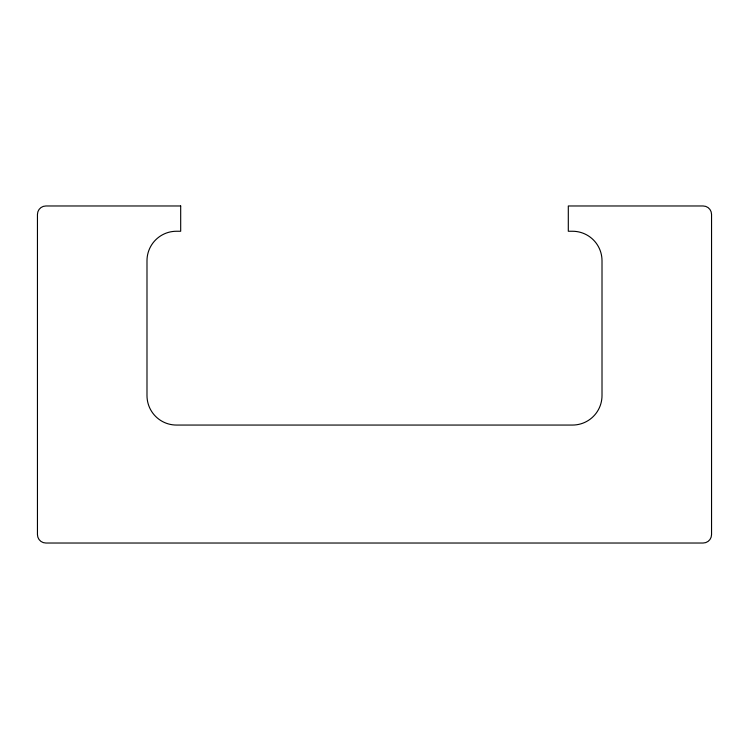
<?xml version="1.0" encoding="UTF-8"?>
<svg xmlns="http://www.w3.org/2000/svg" width="749" height="749" viewBox="0 0 749 749"><rect width="100%" height="100%" fill="white"/><g stroke="black" fill="none" stroke-linecap="round" stroke-linejoin="round"><path stroke-width="1.12" d="M180.687 205.975L45.876 205.975A8.426 8.426 0 0 0 37.45 214.401L37.45 534.599A8.426 8.426 0 0 0 45.876 543.025L703.124 543.025A8.426 8.426 0 0 0 711.55 534.599L711.55 214.401A8.426 8.426 0 0 0 703.124 205.975L568.304 205.975L568.304 231.254L572.517 231.254A29.492 29.492 0 0 1 602.009 260.746L602.009 395.566A29.492 29.492 0 0 1 572.517 425.058L176.483 425.058A29.492 29.492 0 0 1 146.991 395.566L146.991 260.746A29.492 29.492 0 0 1 176.483 231.254L180.687 231.254L180.687 205.975"/></g></svg>
